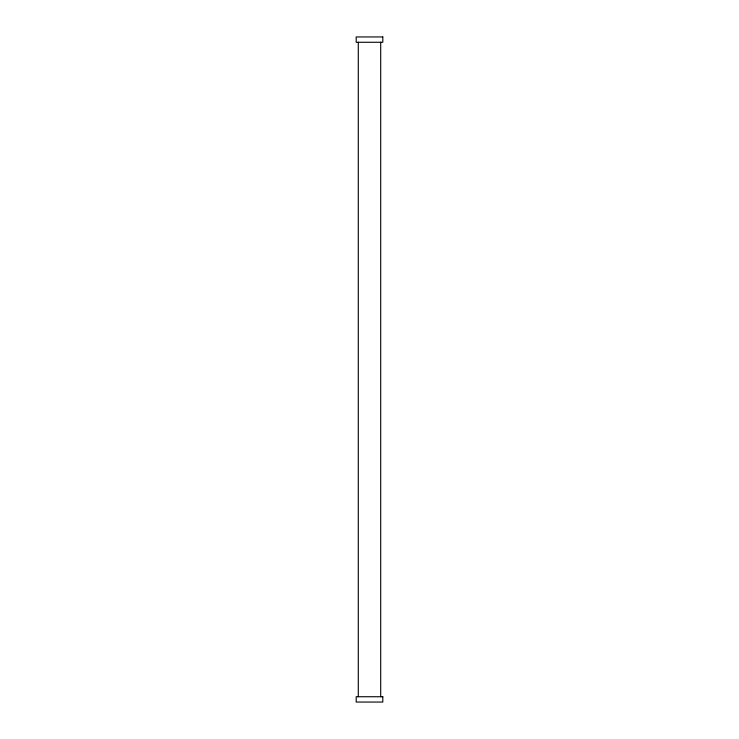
<?xml version="1.0" encoding="UTF-8"?>
<svg xmlns="http://www.w3.org/2000/svg" width="739" height="739" viewBox="0 0 739 739"><rect width="100%" height="100%" fill="white"/><g stroke="black" fill="none" stroke-linecap="round" stroke-linejoin="round"><path stroke-width="1.11" d="M380.705 42.271L380.705 696.729M358.295 42.271L358.295 696.729M382.802 36.95L356.198 36.95L356.198 42.271L382.802 42.271L382.802 36.95M382.802 696.729L356.198 696.729L356.198 702.05L382.802 702.05L382.802 696.729"/></g></svg>
